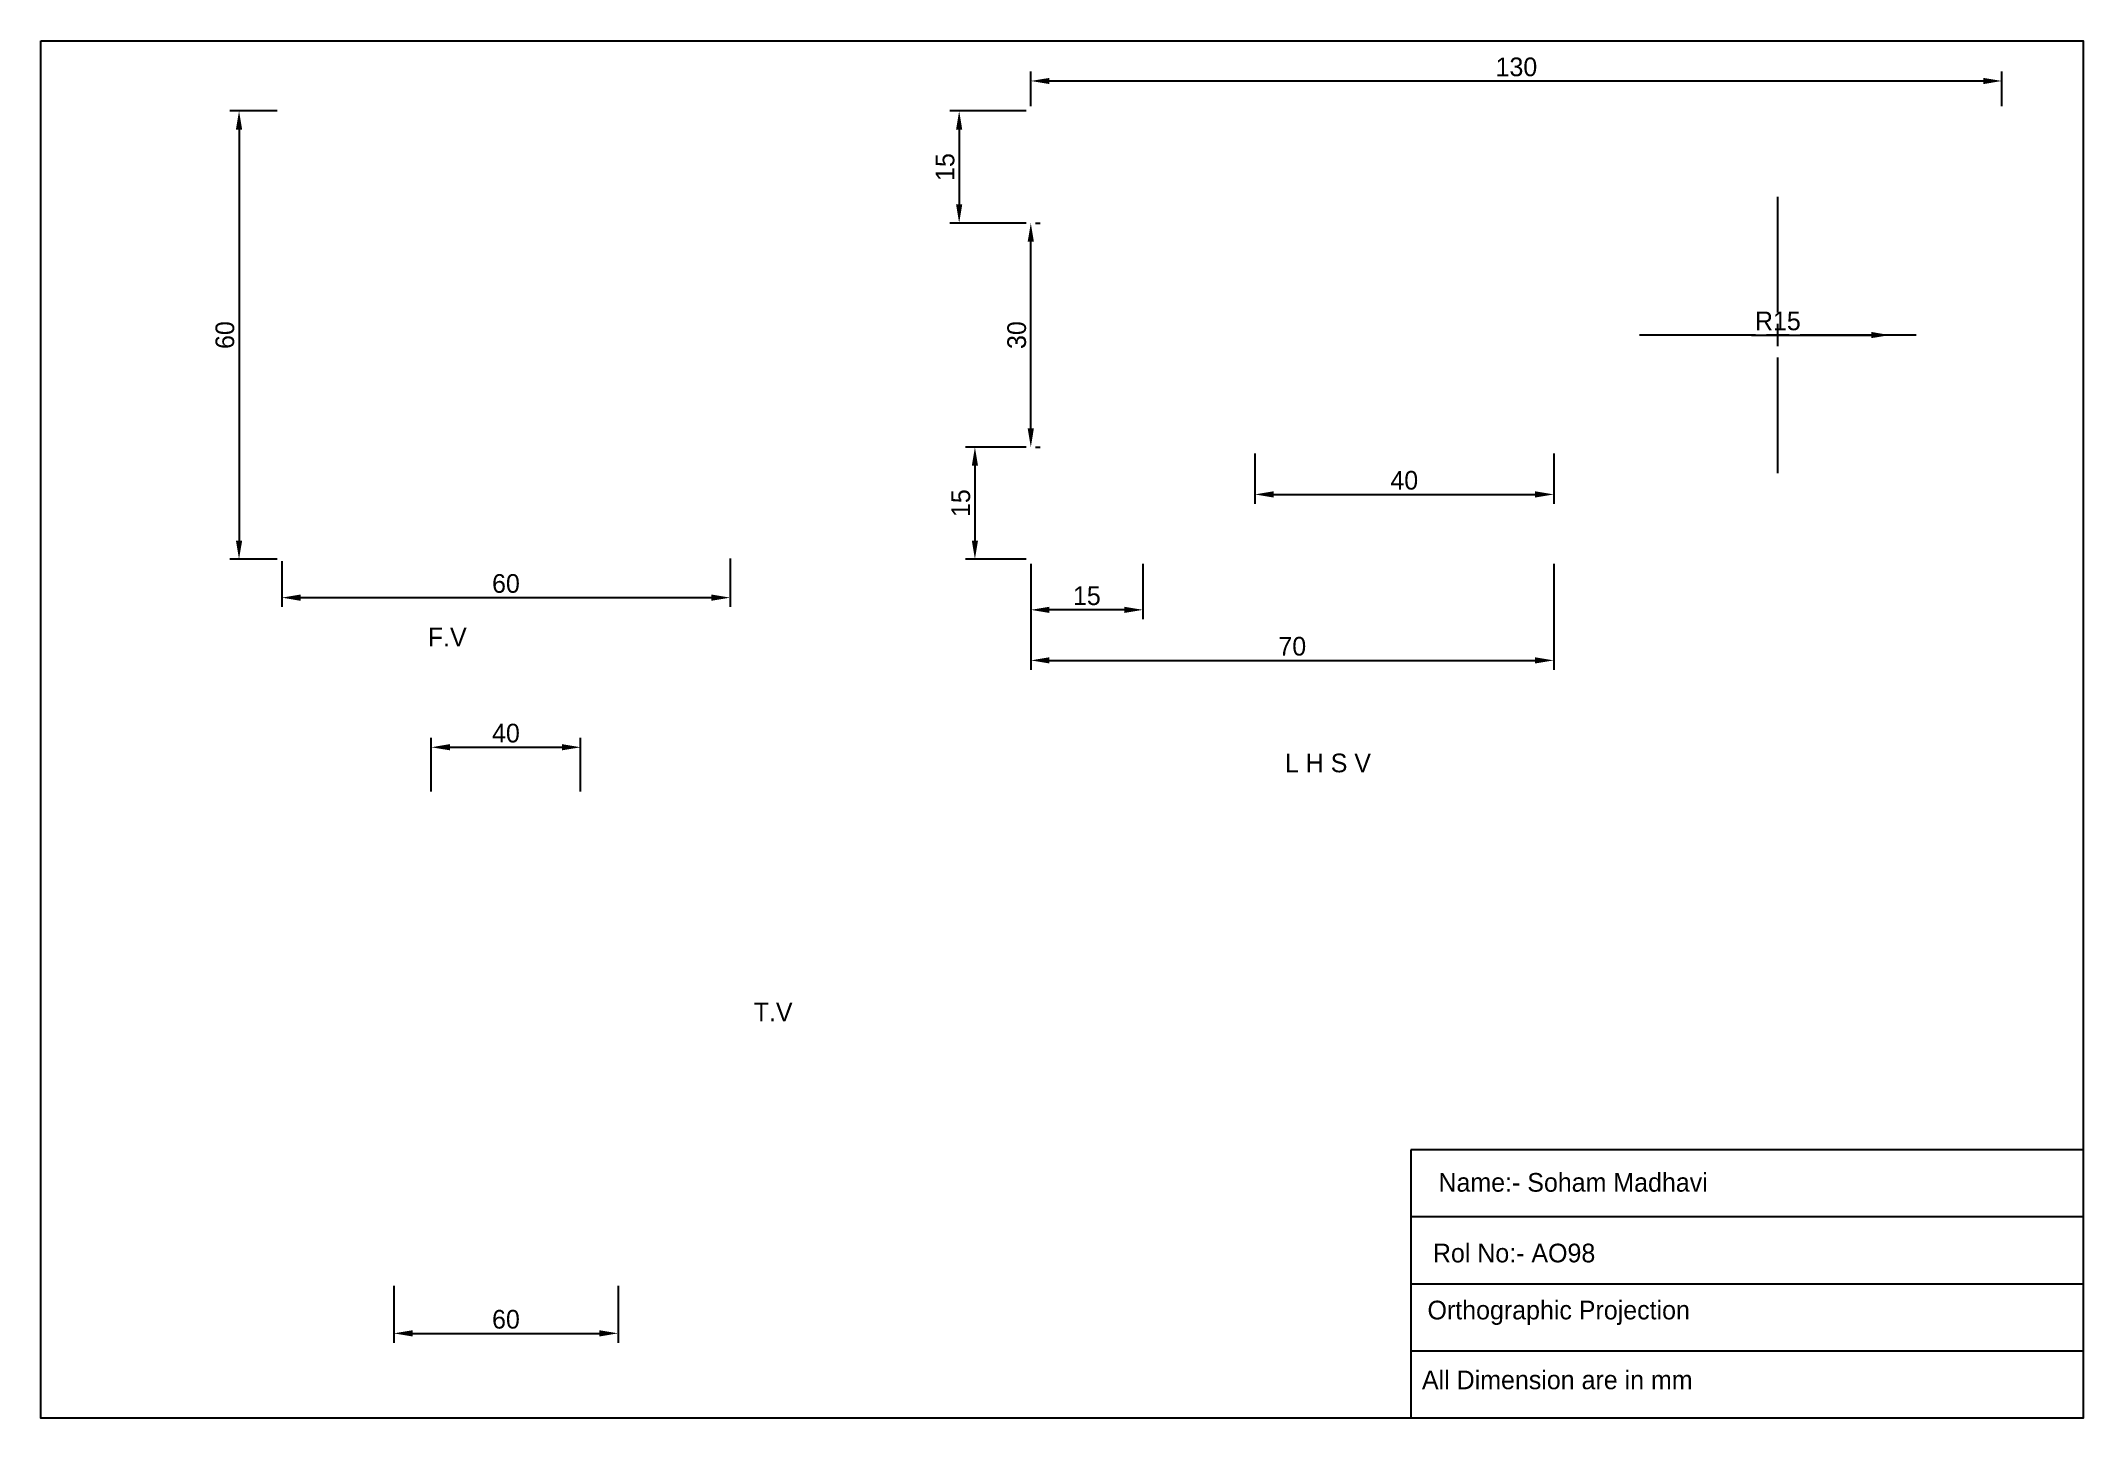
# Paper-space layout 'Layout1' of a CAD drawing. Header units: millimetres. Extents: x 12 to 285, y 12 to 197.
import ezdxf

# ---------------------------------------------------------------- set-up
doc = ezdxf.new("R2010")
doc.units = ezdxf.units.MM
doc.linetypes.add('CENTER2', pattern=[28.575, 19.05, -3.175, 3.175, -3.175])
doc.dimstyles.new('ISO-25', dxfattribs={"dimtxt": 2.5, "dimasz": 2.5, "dimexe": 1.25, "dimexo": 0.625, "dimtad": 1, "dimtxsty": 'Standard', "dimcen": 2.5, "dimadec": 0, "dimazin": 0, "dimtfac": 1, "dimtmove": 0, "dimatfit": 3, "dimfxl": 1, "dimarcsym": 0})

# ---------------------------------------------------------------- blocks, each defined once
blk = doc.blocks.new('*D11')
at = {"color": 0, "lineweight": -2, "transparency": 16777216}
for p, q in [((43.4, 187.17), (37.04, 187.17)), ((38.29, 184.67), (38.29, 129.67)), ((43.4, 127.17), (37.04, 127.17))]:
    blk.add_line(p, q, dxfattribs=at)
at = {"color": 0, "transparency": 16777216}
for points in [[(37.87, 184.67), (38.71, 184.67), (38.29, 187.17)], [(37.87, 129.67), (38.71, 129.67), (38.29, 127.17)]]:
    blk.add_solid(points, dxfattribs=at)
at = {"layer": 'Defpoints', "color": 0, "transparency": 16777216}
for p in [(44.02, 187.17), (38.29, 127.17), (44.02, 127.17)]:
    blk.add_point(p, dxfattribs=at)
at = {"color": 0, "transparency": 16777216, "insert": (36.41, 157.17), "char_height": 2.5, "attachment_point": 5, "rotation": 90}
blk.add_mtext('60', dxfattribs=at)
blk = doc.blocks.new('*D12')
at = {"color": 0, "lineweight": -2, "transparency": 16777216}
for p, q in [((64.02, 96.07), (64.02, 103.24)), ((66.52, 101.99), (81.52, 101.99)), ((84.02, 96.07), (84.02, 103.24))]:
    blk.add_line(p, q, dxfattribs=at)
at = {"color": 0, "transparency": 16777216}
for points in [[(66.52, 102.41), (66.52, 101.58), (64.02, 101.99)], [(81.52, 102.41), (81.52, 101.58), (84.02, 101.99)]]:
    blk.add_solid(points, dxfattribs=at)
at = {"layer": 'Defpoints', "color": 0, "transparency": 16777216}
for p in [(84.02, 101.99), (64.02, 95.45), (84.02, 95.45)]:
    blk.add_point(p, dxfattribs=at)
at = {"color": 0, "transparency": 16777216, "insert": (74.02, 103.87), "char_height": 2.5, "attachment_point": 5}
blk.add_mtext('40', dxfattribs=at)
blk = doc.blocks.new('*D14')
at = {"color": 0, "lineweight": -2, "transparency": 16777216}
for p, q in [((59.02, 29.91), (59.02, 22.28)), ((89.02, 29.91), (89.02, 22.28)), ((61.52, 23.53), (86.52, 23.53))]:
    blk.add_line(p, q, dxfattribs=at)
at = {"color": 0, "transparency": 16777216}
for points in [[(61.52, 23.95), (61.52, 23.11), (59.02, 23.53)], [(86.52, 23.95), (86.52, 23.11), (89.02, 23.53)]]:
    blk.add_solid(points, dxfattribs=at)
at = {"layer": 'Defpoints', "color": 0, "transparency": 16777216}
for p in [(59.02, 30.53), (89.02, 30.53), (89.02, 23.53)]:
    blk.add_point(p, dxfattribs=at)
at = {"color": 0, "transparency": 16777216, "insert": (74.02, 25.4), "char_height": 2.5, "attachment_point": 5}
blk.add_mtext('60', dxfattribs=at)
blk = doc.blocks.new('*D15')
at = {"color": 0, "lineweight": -2, "transparency": 16777216}
for p, q in [((174.27, 141.33), (174.27, 134.59)), ((214.27, 141.33), (214.27, 134.59)), ((176.77, 135.84), (211.77, 135.84))]:
    blk.add_line(p, q, dxfattribs=at)
at = {"color": 0, "transparency": 16777216}
for points in [[(176.77, 136.26), (176.77, 135.42), (174.27, 135.84)], [(211.77, 136.26), (211.77, 135.42), (214.27, 135.84)]]:
    blk.add_solid(points, dxfattribs=at)
at = {"layer": 'Defpoints', "color": 0, "transparency": 16777216}
for p in [(174.27, 141.95), (214.27, 141.95), (214.27, 135.84)]:
    blk.add_point(p, dxfattribs=at)
at = {"color": 0, "transparency": 16777216, "insert": (194.27, 137.72), "char_height": 2.5, "attachment_point": 5}
blk.add_mtext('40', dxfattribs=at)
blk = doc.blocks.new('*D16')
at = {"color": 0, "lineweight": -2, "transparency": 16777216}
for p, q in [((144.28, 144.67), (144.28, 169.67)), ((144.9, 172.17), (145.53, 172.17)), ((144.9, 142.17), (145.53, 142.17))]:
    blk.add_line(p, q, dxfattribs=at)
at = {"color": 0, "transparency": 16777216}
for points in [[(143.86, 169.67), (144.69, 169.67), (144.28, 172.17)], [(143.86, 144.67), (144.69, 144.67), (144.28, 142.17)]]:
    blk.add_solid(points, dxfattribs=at)
at = {"layer": 'Defpoints', "color": 0, "transparency": 16777216}
for p in [(144.28, 172.17), (144.28, 172.17), (144.28, 142.17)]:
    blk.add_point(p, dxfattribs=at)
at = {"color": 0, "transparency": 16777216, "insert": (142.4, 157.17), "char_height": 2.5, "attachment_point": 5, "rotation": 90}
blk.add_mtext('30', dxfattribs=at)
blk = doc.blocks.new('*D17')
at = {"color": 0, "lineweight": -2, "transparency": 16777216}
for p, q in [((143.65, 142.17), (135.55, 142.17)), ((136.8, 139.67), (136.8, 129.67)), ((143.65, 127.17), (135.55, 127.17))]:
    blk.add_line(p, q, dxfattribs=at)
at = {"color": 0, "transparency": 16777216}
for points in [[(136.38, 139.67), (137.21, 139.67), (136.8, 142.17)], [(136.38, 129.67), (137.21, 129.67), (136.8, 127.17)]]:
    blk.add_solid(points, dxfattribs=at)
at = {"layer": 'Defpoints', "color": 0, "transparency": 16777216}
for p in [(144.28, 142.17), (136.8, 127.17), (144.28, 127.17)]:
    blk.add_point(p, dxfattribs=at)
at = {"color": 0, "transparency": 16777216, "insert": (134.92, 134.67), "char_height": 2.5, "attachment_point": 5, "rotation": 90}
blk.add_mtext('15', dxfattribs=at)
blk = doc.blocks.new('*D18')
at = {"color": 0, "lineweight": -2, "transparency": 16777216}
for p, q in [((143.65, 187.17), (133.44, 187.17)), ((134.69, 184.67), (134.69, 174.67)), ((143.65, 172.17), (133.44, 172.17))]:
    blk.add_line(p, q, dxfattribs=at)
at = {"color": 0, "transparency": 16777216}
for points in [[(134.27, 184.67), (135.1, 184.67), (134.69, 187.17)], [(134.27, 174.67), (135.1, 174.67), (134.69, 172.17)]]:
    blk.add_solid(points, dxfattribs=at)
at = {"layer": 'Defpoints', "color": 0, "transparency": 16777216}
for p in [(144.28, 187.17), (134.69, 172.17), (144.28, 172.17)]:
    blk.add_point(p, dxfattribs=at)
at = {"color": 0, "transparency": 16777216, "insert": (132.81, 179.67), "char_height": 2.5, "attachment_point": 5, "rotation": 90}
blk.add_mtext('15', dxfattribs=at)
blk = doc.blocks.new('*D19')
at = {"color": 0, "lineweight": -2, "transparency": 16777216}
for p, q in [((144.28, 126.55), (144.28, 119.14)), ((159.28, 126.55), (159.28, 119.14)), ((156.78, 120.39), (146.78, 120.39))]:
    blk.add_line(p, q, dxfattribs=at)
at = {"color": 0, "transparency": 16777216}
for points in [[(146.78, 120.8), (146.78, 119.97), (144.28, 120.39)], [(156.78, 120.8), (156.78, 119.97), (159.28, 120.39)]]:
    blk.add_solid(points, dxfattribs=at)
at = {"layer": 'Defpoints', "color": 0, "transparency": 16777216}
for p in [(144.28, 127.17), (159.28, 127.17), (144.28, 120.39)]:
    blk.add_point(p, dxfattribs=at)
at = {"color": 0, "transparency": 16777216, "insert": (151.78, 122.26), "char_height": 2.5, "attachment_point": 5}
blk.add_mtext('15', dxfattribs=at)
blk = doc.blocks.new('*D22')
at = {"color": 0, "lineweight": -2, "transparency": 16777216}
for p, q in [((144.28, 187.8), (144.28, 192.44)), ((274.28, 187.8), (274.28, 192.44)), ((146.78, 191.19), (271.78, 191.19))]:
    blk.add_line(p, q, dxfattribs=at)
at = {"color": 0, "transparency": 16777216}
for points in [[(146.78, 191.6), (146.78, 190.77), (144.28, 191.19)], [(271.78, 191.6), (271.78, 190.77), (274.28, 191.19)]]:
    blk.add_solid(points, dxfattribs=at)
at = {"layer": 'Defpoints', "color": 0, "transparency": 16777216}
for p in [(274.28, 191.19), (144.28, 187.17), (274.28, 187.17)]:
    blk.add_point(p, dxfattribs=at)
at = {"color": 0, "transparency": 16777216, "insert": (209.28, 193.06), "char_height": 2.5, "attachment_point": 5}
blk.add_mtext('130', dxfattribs=at)
blk = doc.blocks.new('*D26')
at = {"color": 0, "lineweight": -2, "transparency": 16777216}
for p, q in [((144.28, 126.55), (144.28, 112.37)), ((214.28, 126.55), (214.28, 112.37)), ((146.78, 113.62), (211.78, 113.62))]:
    blk.add_line(p, q, dxfattribs=at)
at = {"color": 0, "transparency": 16777216}
for points in [[(146.78, 114.04), (146.78, 113.21), (144.28, 113.62)], [(211.78, 114.04), (211.78, 113.21), (214.28, 113.62)]]:
    blk.add_solid(points, dxfattribs=at)
at = {"layer": 'Defpoints', "color": 0, "transparency": 16777216}
for p in [(144.28, 127.17), (214.28, 127.17), (214.28, 113.62)]:
    blk.add_point(p, dxfattribs=at)
at = {"color": 0, "transparency": 16777216, "insert": (179.28, 115.5), "char_height": 2.5, "attachment_point": 5}
blk.add_mtext('70', dxfattribs=at)
blk = doc.blocks.new('*U27')
at = {"color": 0, "linetype": 'CENTER2', "transparency": 16777216}
for p, q in [((0, 3), (0, 18.5)), ((-18.5, 0), (-3, 0)), ((3, 0), (18.5, 0)), ((0, -18.5), (0, -3))]:
    blk.add_line(p, q, dxfattribs=at)
at = {"color": 0, "linetype": 'Continuous', "transparency": 16777216}
for p, q in [((-1.5, 0), (1.5, 0)), ((0, -1.5), (0, 1.5))]:
    blk.add_line(p, q, dxfattribs=at)
blk = doc.blocks.new('*D28')
at = {"color": 0, "lineweight": -2, "transparency": 16777216}
blk.add_line((240.74, 157.17), (256.78, 157.17), dxfattribs=at)
at = {"color": 0, "transparency": 16777216}
blk.add_solid([(256.78, 157.59), (256.78, 156.76), (259.28, 157.17)], dxfattribs=at)
at = {"layer": 'Defpoints', "color": 0, "transparency": 16777216}
for p in [(244.28, 157.17), (259.28, 157.17)]:
    blk.add_point(p, dxfattribs=at)
at = {"color": 0, "transparency": 16777216, "insert": (244.28, 159.05), "char_height": 2.5, "attachment_point": 5}
blk.add_mtext('R15', dxfattribs=at)
blk = doc.blocks.new('*D29')
at = {"color": 0, "lineweight": -2, "transparency": 16777216}
for p, q in [((44.02, 126.89), (44.02, 120.77)), ((104.02, 127.26), (104.02, 120.77)), ((46.52, 122.02), (101.52, 122.02))]:
    blk.add_line(p, q, dxfattribs=at)
at = {"color": 0, "transparency": 16777216}
for points in [[(46.52, 122.44), (46.52, 121.6), (44.02, 122.02)], [(101.52, 122.44), (101.52, 121.6), (104.02, 122.02)]]:
    blk.add_solid(points, dxfattribs=at)
at = {"layer": 'Defpoints', "color": 0, "transparency": 16777216}
for p in [(44.02, 127.51), (104.02, 127.88), (104.02, 122.02)]:
    blk.add_point(p, dxfattribs=at)
at = {"color": 0, "transparency": 16777216, "insert": (74.02, 123.9), "char_height": 2.5, "attachment_point": 5}
blk.add_mtext('60', dxfattribs=at)

psp = doc.layouts.get("Layout1")

# ---------------------------------------------------------------- linework, layer by layer
for p, q in [((11.7601, 12.1768), (11.7601, 196.5612)), ((285.1481, 196.5612), (285.1481, 12.1768)), ((285.1481, 48.088), (195.1481, 48.088)), ((195.1481, 48.088), (195.1481, 12.1768)), ((285.1481, 39.1102), (195.1481, 39.1102)), ((285.1481, 30.1324), (195.1481, 30.1324)), ((285.1481, 21.1546), (195.1481, 21.1546)), ((285.1481, 12.1768), (11.7601, 12.1768))]:
    psp.add_line(p, q)
psp.add_lwpolyline([(11.7601, 196.5612), (285.1481, 196.5612), (285.1481, 12.1768), (11.7601, 12.1768)], close=True)

# ---------------------------------------------------------------- block references
at = {"linetype": 'CENTER2', "extrusion": (-5.04871e-29, 3.09144e-45, -1)}
psp.add_blockref('*U27', (-244.2775, 157.172), dxfattribs=at)

# ---------------------------------------------------------------- texts
at = {"char_height": 2.5, "attachment_point": 1}
for s, width, insert in [('F.V', 28.223974, (63.5675, 117.9912)), ('L H S V', 65.245033, (178.2962, 101.1426)), ('T.V', 23.092345, (107.1864, 67.8116)), ('Name:- Soham Madhavi', 90, (198.8481, 44.9935)), ('Rol No:- AO98', 90, (198.1031, 35.5336)), ('Orthographic Projection', 90, (197.3834, 27.8989)), ('All Dimension are in mm', 90, (196.6383, 18.5489))]:
    psp.add_mtext_dynamic_manual_height_columns(s, width=width, gutter_width=12.5, heights=[0], dxfattribs=dict(at, insert=insert))

# ---------------------------------------------------------------- dimensions: what is measured, and where the dimension line sits
for base, p1, p2, picture, middle in [((274.2775, 191.1856), (144.2775, 187.172), (274.2775, 187.172), '*D22', (209.2775, 193.0606)), ((214.2775, 113.6238), (144.2775, 127.172), (214.2775, 127.172), '*D26', (179.2775, 115.4988))]:
    dim = psp.add_linear_dim(base=base, p1=p1, p2=p2, dimstyle='ISO-25')
    dim.commit()
    dim.dimension.update_dxf_attribs({"geometry": picture, "text_midpoint": middle})
for base, p1, p2, picture, middle in [((38.2883, 127.172), (44.0249, 187.172), (44.0249, 127.172), '*D11', (36.4133, 157.172)), ((134.6883, 172.172), (144.2775, 187.172), (144.2775, 172.172), '*D18', (132.8133, 179.672)), ((144.2775, 172.172), (144.2775, 142.172), (144.2775, 172.172), '*D16', (142.4025, 157.172)), ((136.7976, 127.172), (144.2775, 142.172), (144.2775, 127.172), '*D17', (134.9226, 134.672))]:
    dim = psp.add_linear_dim(base=base, p1=p1, p2=p2, angle=90, dimstyle='ISO-25', override={"dimlfac": -1})
    dim.commit()
    dim.dimension.update_dxf_attribs({"geometry": picture, "text_midpoint": middle})
dim = psp.add_radius_dim(center=(244.2775, 157.172), mpoint=(259.2775, 157.172), dimstyle='ISO-25', override={"dimlfac": -1})
dim.commit()
dim.dimension.update_dxf_attribs({"geometry": '*D28', "text_midpoint": (244.2775, 157.172), "dimtype": 164})
for base, p1, p2, override, picture, middle in [((214.272, 135.841), (174.272, 141.953), (214.272, 141.953), {"dimlfac": -1}, '*D15', (194.272, 137.716)), ((104.0249, 122.0202), (44.0249, 127.5143), (104.0249, 127.8806), {"dimlfac": -1}, '*D29', (74.0249, 123.8952)), ((144.2775, 120.3851), (159.2775, 127.172), (144.2775, 127.172), {"dimlfac": -1}, '*D19', (151.7775, 122.2601)), ((84.0249, 101.9927), (64.0249, 95.4452), (84.0249, 95.4452), {"dimlfac": -2}, '*D12', (74.0249, 103.8677)), ((89.0249, 23.529), (59.0249, 30.5317), (89.0249, 30.5317), {"dimlfac": -2}, '*D14', (74.0249, 25.404))]:
    dim = psp.add_linear_dim(base=base, p1=p1, p2=p2, dimstyle='ISO-25', override=override)
    dim.commit()
    dim.dimension.update_dxf_attribs({"geometry": picture, "text_midpoint": middle})

doc.saveas('drawing.dxf')
